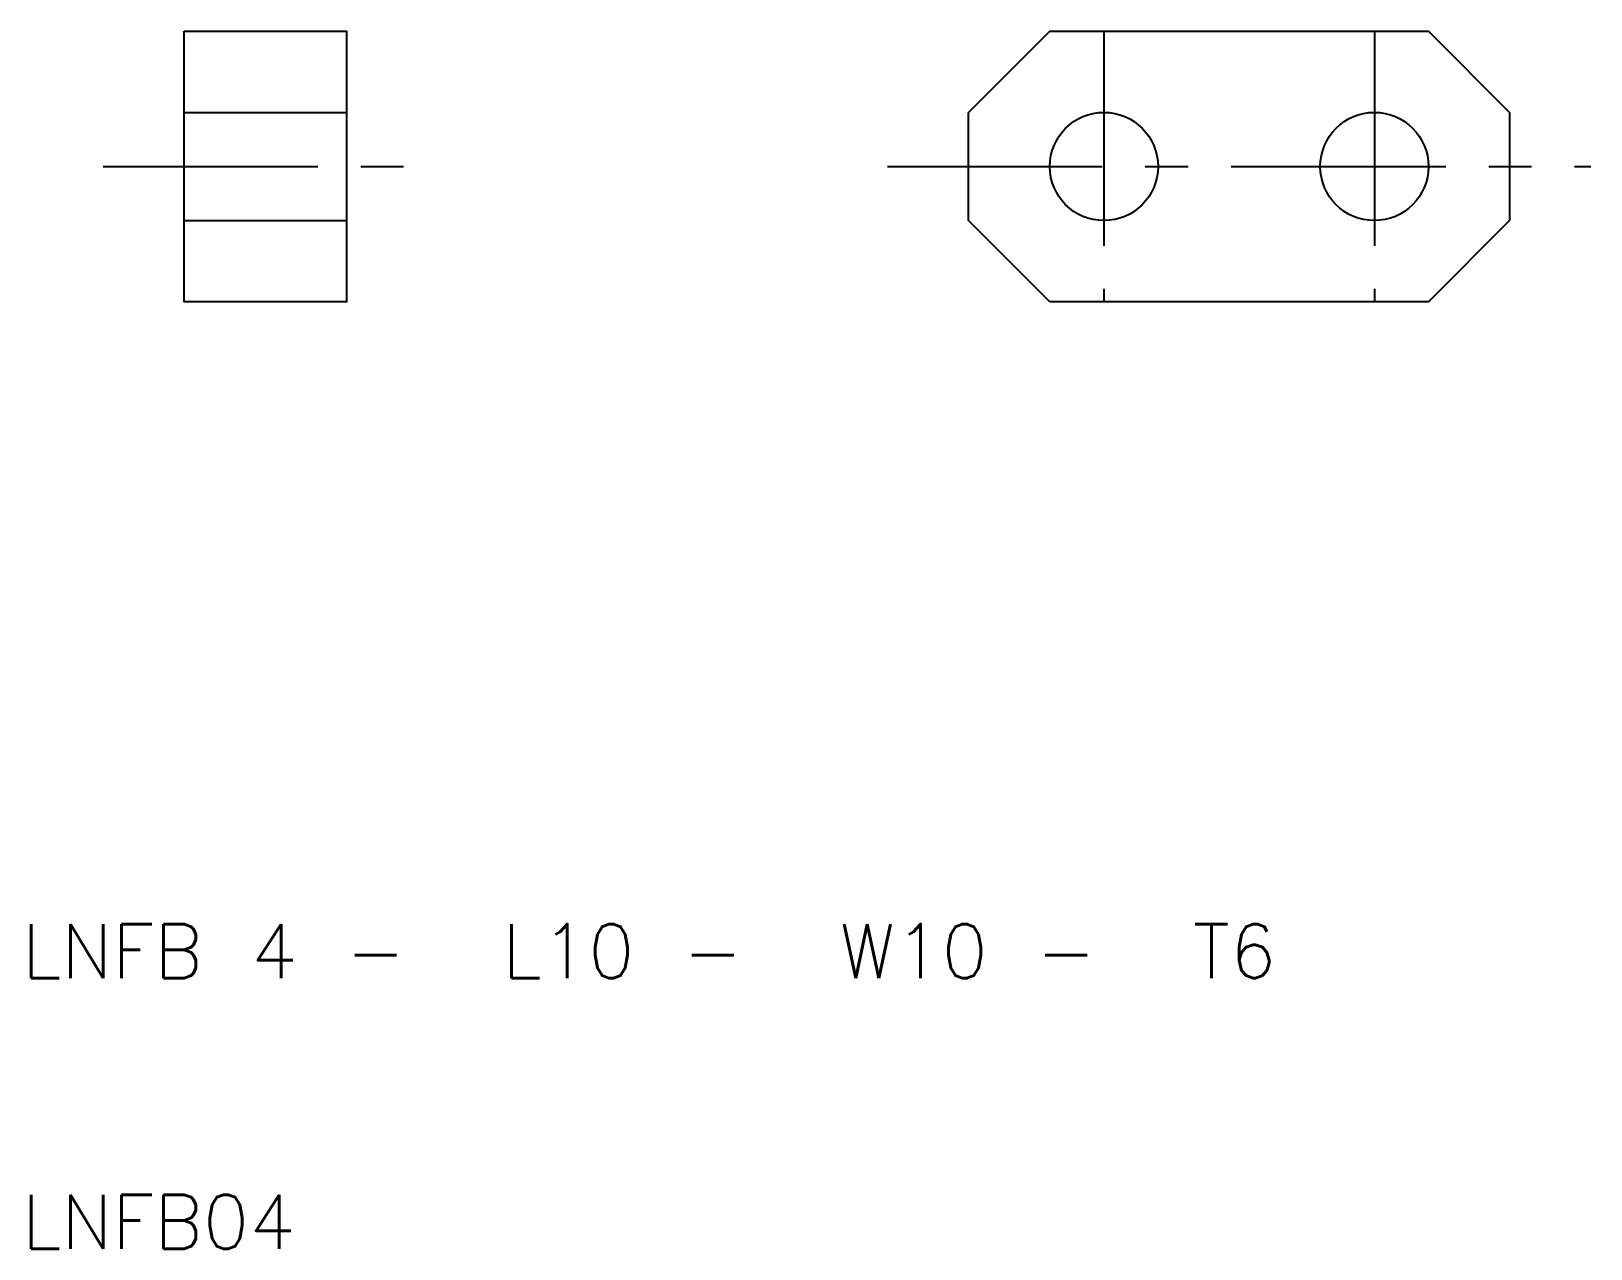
# Model space of a CAD drawing. Extents: x 10.3 to 68, y 10 to 55.
import ezdxf

# ---------------------------------------------------------------- set-up
doc = ezdxf.new("R2010")
doc.units = 0
doc.header["$LTSCALE"] = 0.25
doc.linetypes.add('CENTER', pattern=[50.8, 31.75, -6.35, 6.35, -6.35])
doc.linetypes.add('DASHED', pattern=[19.05, 12.7, -6.35])
doc.layers.get('0').update_dxf_attribs({"linetype": 'CONTINUOUS'})
doc.layers.add('CENTER', color=1, linetype='CENTER')
doc.styles.get("Standard").update_dxf_attribs({"font": 'txt.shx', "bigfont": 'extfont.shx'})

msp = doc.modelspace()

# ---------------------------------------------------------------- linework, layer by layer
for p, q in [((48, 55), (45, 52)), ((62, 55), (65, 52)), ((16, 52), (22, 52)), ((16, 48), (22, 48)), ((48, 45), (45, 48)), ((62, 45), (65, 48))]:
    msp.add_line(p, q)
at = {"color": 3, "linetype": 'DASHED'}
for p, q in [((16, 52), (22, 52)), ((16, 48), (22, 48))]:
    msp.add_line(p, q, dxfattribs=at)
msp.add_lwpolyline([(16, 55), (22, 55), (22, 45), (16, 45)], close=True)
for points in [[(48, 55), (62, 55)], [(45, 48), (45, 52)], [(65, 52), (65, 48)], [(62, 45), (48, 45)]]:
    msp.add_lwpolyline(points)
for centre in [(50, 50), (60, 50)]:
    msp.add_circle(centre, 2)
at = {"layer": 'CENTER', "color": 1, "linetype": 'CENTER'}
for p, q in [((50, 55), (50, 45)), ((60, 55), (60, 45)), ((13, 50), (25, 50)), ((42, 50), (68, 50))]:
    msp.add_line(p, q, dxfattribs=at)

# ---------------------------------------------------------------- texts
for s, p in [('LNFB 4 -  L10 -  W10 -  T6', (10, 20)), ('LNFB04', (10, 10))]:
    msp.add_text(s, height=2).set_placement(p)

doc.saveas('drawing.dxf')
